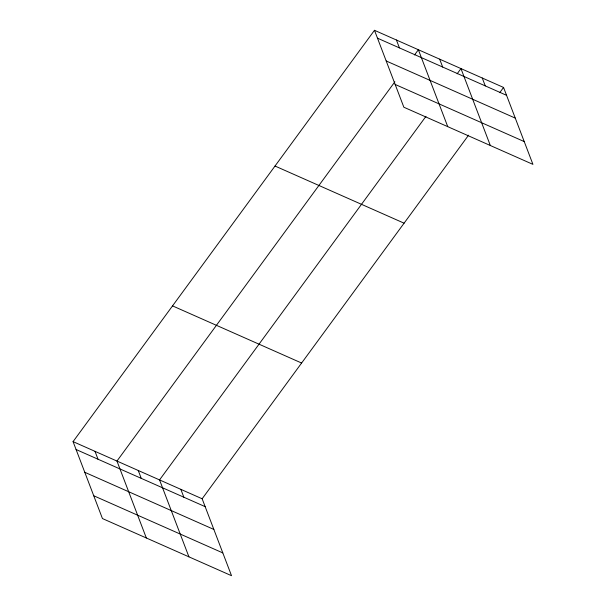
<?xml version="1.0" encoding="UTF-8"?>
<svg xmlns="http://www.w3.org/2000/svg" width="606" height="606" viewBox="0 0 606 606"><rect width="100%" height="100%" fill="white"/><g stroke="black" fill="none" stroke-linecap="round" stroke-linejoin="round"><path stroke-width="0.91" d="M73.068 441.63L202.146 498.776L231.522 575.7L102.444 518.554L73.068 441.63L374.478 30.3L503.556 87.446L532.932 164.37L403.854 107.224L374.478 30.3M394.87 81.802L116.958 461.06L146.334 537.984M414.542 54.949L418.367 49.73L447.743 126.654M425.98 116.322L159.552 479.914L188.928 556.846M457.136 73.811L460.961 68.584L490.337 145.516M202.146 498.776L468.574 135.176M499.73 92.665L503.556 87.446M377.493 38.178L506.563 95.324M386.189 60.964L515.267 118.109M395.157 84.446L524.228 141.584M275.018 166.036L404.088 223.182M172.536 305.886L301.606 363.032M76.076 449.508L205.154 506.654M84.779 472.294L213.857 529.439M93.741 495.769L222.819 552.914M482.255 78.015L485.27 85.893M439.661 59.161L442.675 67.039M396.422 40.011L399.43 47.897M180.846 489.345L183.853 497.223M138.251 470.483L141.259 478.369M95.013 451.341L98.02 459.219"/></g></svg>
